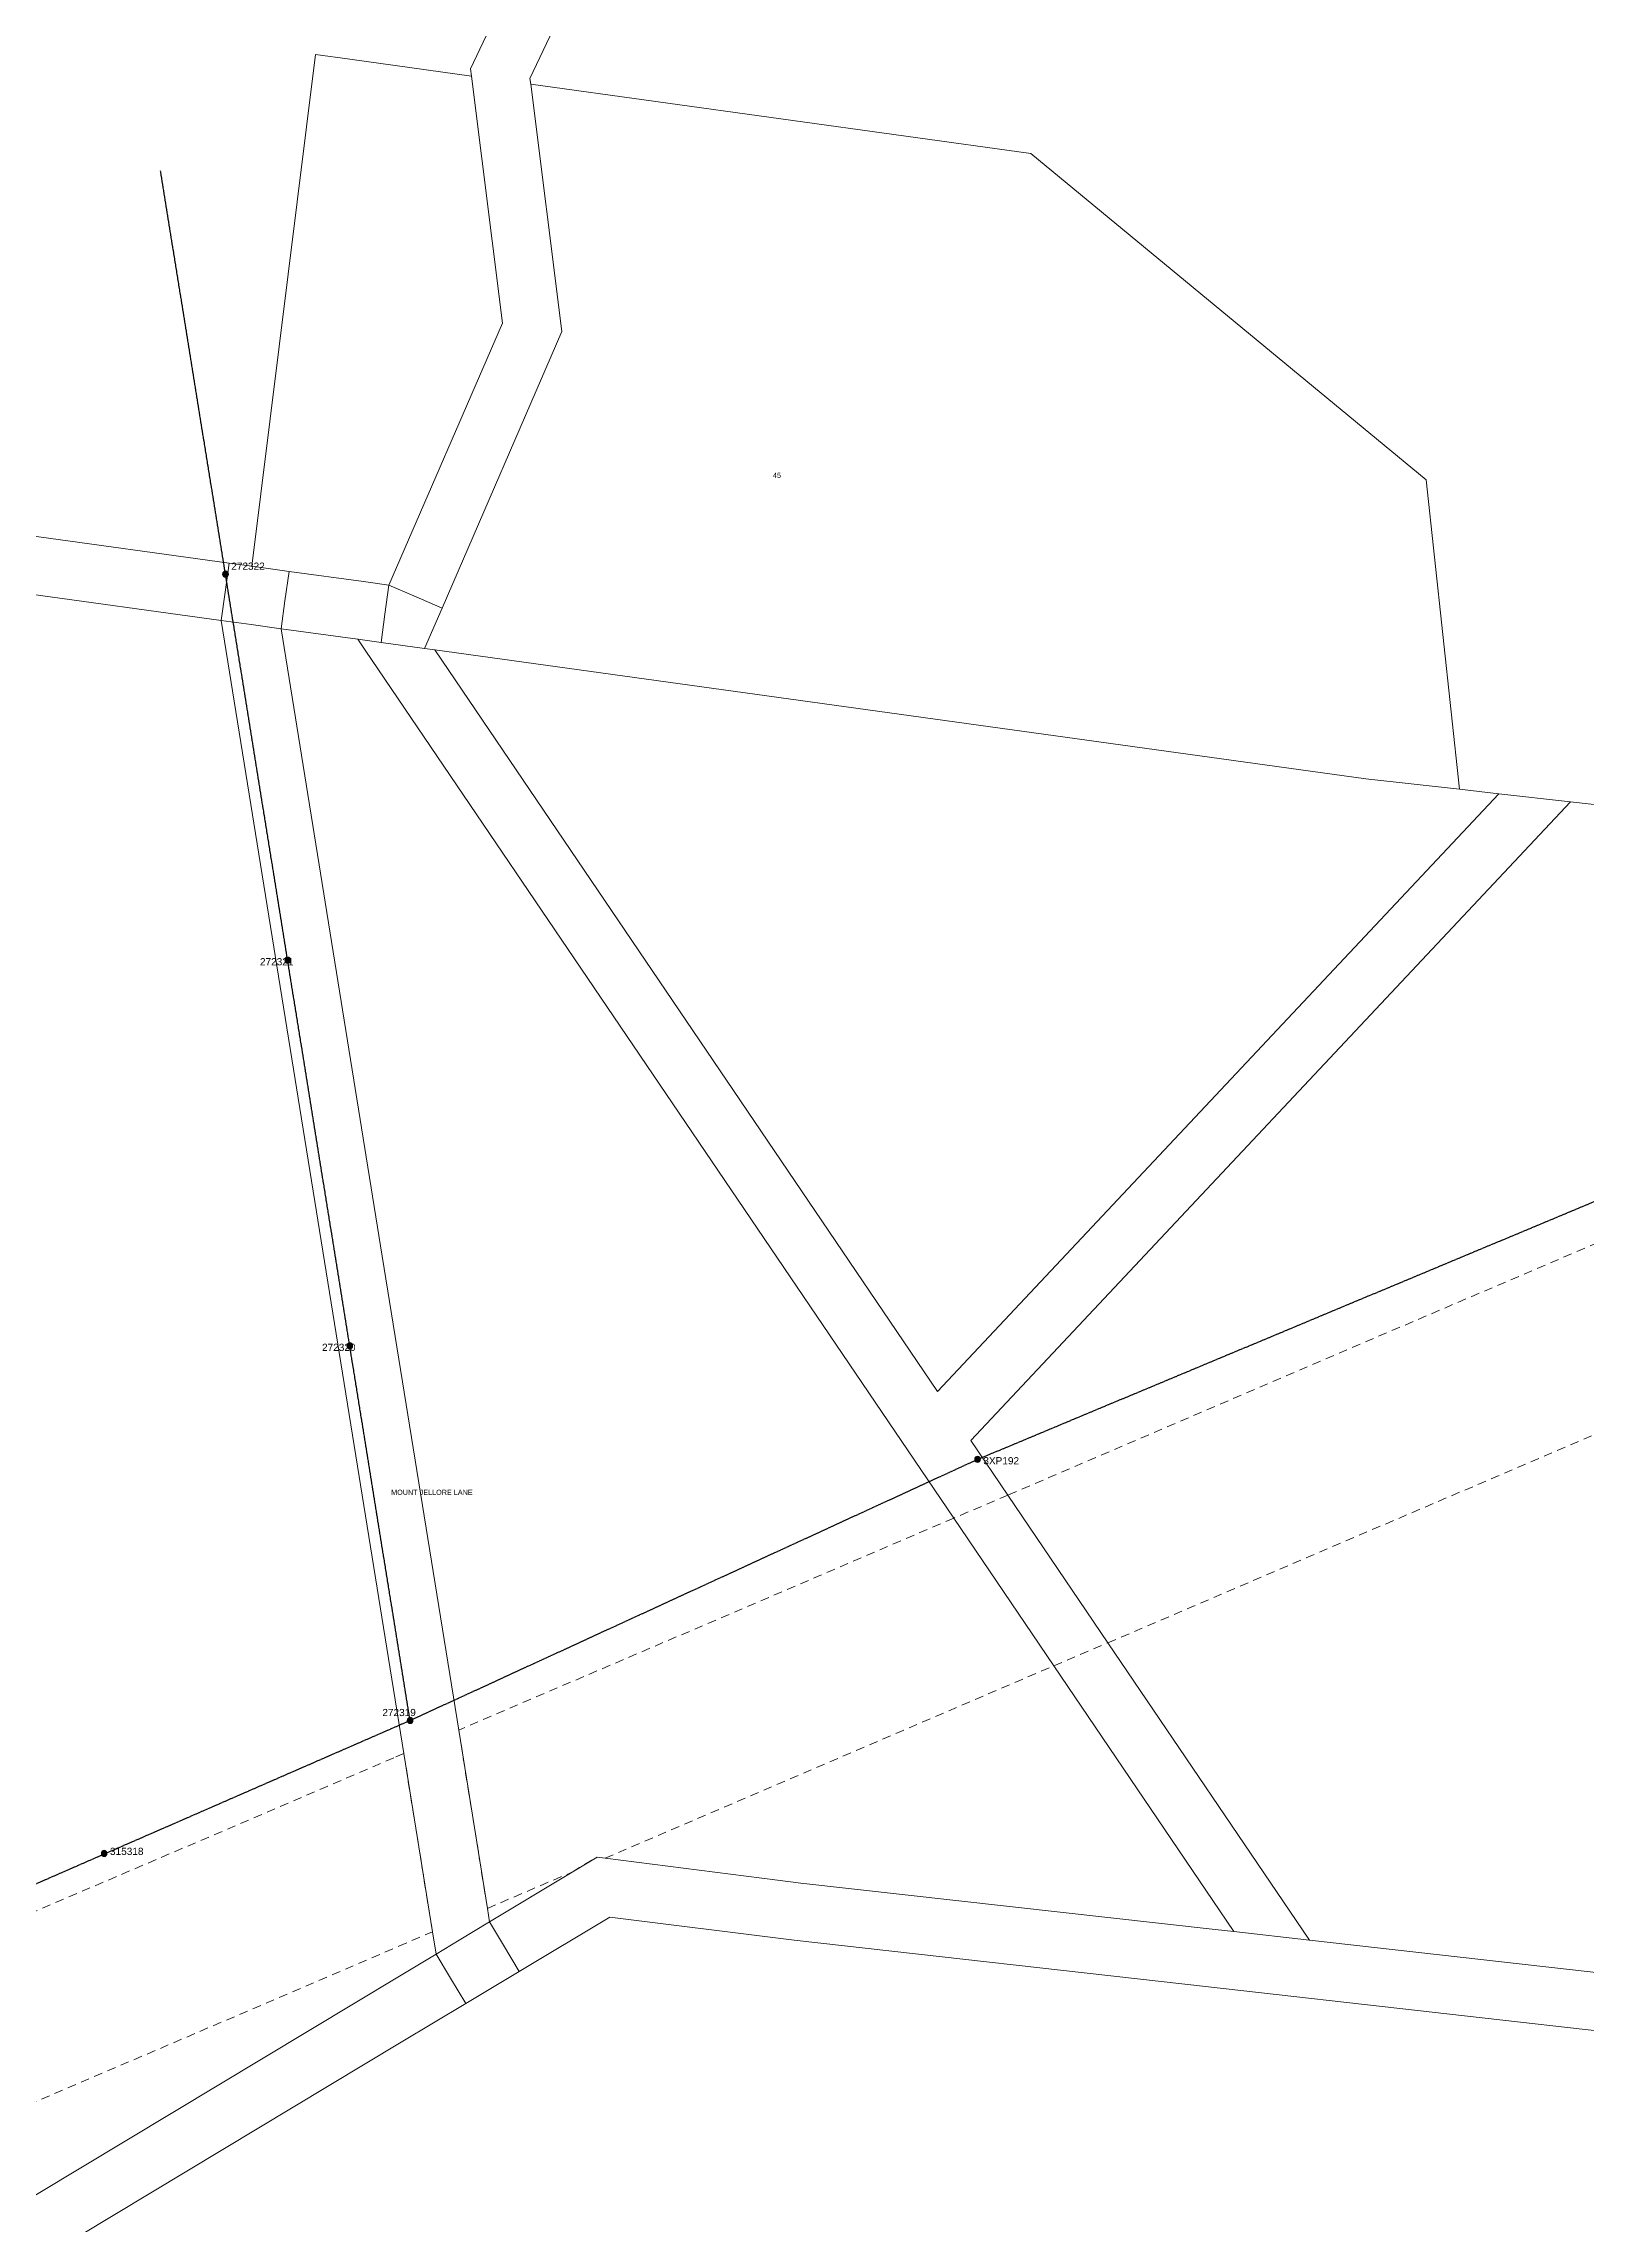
# Model space of a CAD drawing. Header units: metres. Extents: x 257881 to 262822, y 6187520 to 6191911.
# Drawn here: x 258695 to 259231, y 6189822 to 6190581 of the extents above; entities that cross this region are included whole.
import ezdxf
from ezdxf.enums import TextEntityAlignment as Align

# ---------------------------------------------------------------- set-up
doc = ezdxf.new("R2010")
doc.units = ezdxf.units.M
doc.linetypes.add('Cable Exist OH', pattern=[1, 1, 0])
doc.linetypes.add('Dash', pattern=[5, 3, -2])
doc.layers.get('0').update_dxf_attribs({"color": 6})
for name, color, linetype, lineweight in [('Cadastre Easements_SP_EXT', 8, 'Continuous', 5), ('Cadastre Land Parcels_SP_EXT', 8, 'Continuous', 5), ('Cadastre Roads_SP_EXT', 8, 'Continuous', 5)]:
    doc.layers.add(name, color=color, linetype=linetype, lineweight=lineweight)
doc.layers.add('Mains_HV_EXT', color=7, linetype='Continuous')
doc.layers.add('SupportsOH_SP_TR_HV_LV_SL_EXT', color=7, linetype='Continuous')
doc.styles.add('POLE_LABEL', font='arial.ttf')
doc.styles.get("Standard").update_dxf_attribs({"font": 'arial.ttf'})

# ---------------------------------------------------------------- blocks, each defined once
blk = doc.blocks.new('POLE_EXT')
blk.add_hatch(color=256).paths.add_polyline_path([(-1, 0, 1), (1, 0, 1)])
blk.add_lwpolyline([(-1, 0, 1), (1, 0, 1)], format="xyb", close=True)
for tag, height, flags, p in [('pNumber', 2.5, 8, (-17.84, 2.07)), ('OWNED_BY', 0.2, 9, (1.35, -0.4)), ('SPECIAL_USE', 0.2, 9, (1.35, -0.8)), ('STATE', 0.2, 9, (1.35, -1)), ('cLV', 0.2, 9, (1.35, -1.4)), ('hDepth', 0.2, 9, (1.35, -1.6)), ('hDia', 0.2, 9, (1.35, -1.8)), ('cHV', 0.2, 9, (1.35, -2)), ('cLinedev', 0.2, 9, (1.35, -3.4)), ('pExisting', 0.2, 9, (1.35, -3.8)), ('pFooting', 0.2, 9, (1.35, -4.4)), ('pNew', 0.2, 9, (1.35, -4.6)), ('pRelocate', 0.2, 9, (1.35, -5)), ('pRemove', 0.2, 9, (1.35, -5.2)), ('pReplace', 0.2, 9, (1.35, -5.4)), ('pStay', 0.2, 9, (1.35, -5.6)), ('pType', 0.2, 9, (1.35, -5.8)), ('cspan', 0.2, 9, (1.35, -6)), ('STREETNAME', 0.2, 9, (1.35, -6.2)), ('SUBURB', 0.2, 9, (1.35, -6.4)), ('OPERATED_BY', 0.2, 9, (1.36, -7.01)), ('PARENT', 0.2, 9, (1.35, -0.6)), ('USAGE', 0.2, 9, (1.35, -1.2)), ('LBRACKET', 0.2, 9, (1.35, -2.2)), ('LExisting', 0.2, 9, (1.35, -2.4)), ('LANTNUMBER', 0.2, 9, (1.35, -2.6)), ('LOther', 0.2, 9, (1.35, -2.8)), ('LRemove', 0.2, 9, (1.35, -3)), ('LEGEND', 0.2, 9, (1.35, -3.2)), ('LOCATION', 0.2, 9, (1.35, -3.6)), ('PFNUMBER', 0.2, 9, (1.35, -4)), ('NEWPFNUMBER', 0.2, 9, (1.35, -4.2)), ('NOTES', 0.2, 9, (1.35, -6.6)), ('MAINTAINED_BY', 0.2, 9, (1.36, -6.81))]:
    blk.add_attdef(tag, text='', height=height, dxfattribs=dict(flags=flags)).set_placement(p, align=Align.MIDDLE_LEFT)
at = {"style": 'POLE_LABEL'}
for tag, height, flags, p in [('STRUCTURE_PLANT_NUMBER', 0.2, 9, (1.35, 0.03)), ('ASSET_NUM', 2.5, 8, (2, 2)), ('STREET_CODE', 0.2, 9, (1.35, -0.2))]:
    blk.add_attdef(tag, text='', height=height, dxfattribs=dict(at, flags=flags)).set_placement(p, align=Align.MIDDLE_LEFT)
at = {"flags": 1}
blk.add_attdef('Z', (1.35, -7.33), '', height=0.2, dxfattribs=at)

msp = doc.modelspace()

# ---------------------------------------------------------------- linework, layer by layer
at = {"layer": 'Cadastre Easements_SP_EXT', "linetype": 'Dash'}
for points in [[(259045.96, 6190016.65), (259064.8, 6190024.68), (259451.52, 6190190.21), (259460.49, 6190260.38), (259029.98, 6190076.06), (259011.14, 6190068.03), (258838.98, 6189994.3), (258848.96, 6189932.29), (258878.44, 6189944.93), (258887.14, 6189950.15), (258889.91, 6189949.78), (259045.96, 6190016.65)], [(258344.5, 6189716.3), (258818.11, 6189919.11), (258829.85, 6189924.14), (258819.87, 6189986.15), (258816.41, 6189984.67), (258336.7, 6189779.26), (258227.42, 6189732.46), (258049.26, 6189656.24), (258050.38, 6189644.84), (258068.07, 6189598.01), (258344.5, 6189716.3)]]:
    msp.add_lwpolyline(points, close=True, dxfattribs=at)
at = {"layer": 'Cadastre Land Parcels_SP_EXT', "linetype": 'Continuous'}
for points in [[(258884.76, 6190660.17), (258950.39, 6190705.27), (259001.74, 6190726.47), (258796.27, 6190762.23), (258467.69, 6190819.42), (258453.19, 6190725.58), (258527.53, 6190654.8), (258582.78, 6190610.5), (258671.01, 6190490.13), (258688.73, 6190410), (258759.18, 6190400.28), (258767.03, 6190399.15), (258789.2, 6190577.22), (258801.11, 6190575.55), (258843.4, 6190569.63), (258843.06, 6190572.18), (258884.76, 6190660.17)], [(259505.37, 6190638.81), (259038.8, 6190719.99), (258960.05, 6190687.54), (258900.66, 6190646.6), (258863.76, 6190568.83), (258864.08, 6190566.84), (259037.96, 6190542.7), (259175.51, 6190429.26), (259187.12, 6190321.56), (259200.78, 6190320.02), (259225.69, 6190317.23), (259464.32, 6190290.31), (259505.37, 6190638.81)], [(258854.18, 6190483.77), (258843.4, 6190569.63), (258801.11, 6190575.55), (258789.2, 6190577.22), (258767.03, 6190399.15), (258779.96, 6190397.38), (258805.82, 6190393.83), (258814.68, 6190392.62), (258854.18, 6190483.77)], [(259175.51, 6190429.26), (259037.96, 6190542.7), (258864.08, 6190566.84), (258874.87, 6190480.87), (258833.2, 6190384.55), (258827.12, 6190370.52), (258830.72, 6190370.05), (259154.55, 6190325.15), (259187.12, 6190321.56), (259175.51, 6190429.26)], [(259045.96, 6190016.65), (259011.14, 6190068.03), (258806.43, 6190369.99), (258803.85, 6190373.8), (258777.17, 6190377.44), (258811.8, 6190162.77), (258838.98, 6189994.3), (258848.96, 6189932.29), (258849.72, 6189927.65), (258878.44, 6189944.93), (258887.14, 6189950.15), (258889.91, 6189949.78), (258949.83, 6189942.14), (258957.94, 6189941.11), (259102.06, 6189924.97), (259108.61, 6189924.25), (259045.96, 6190016.65)], [(258830.72, 6190370.05), (258827.12, 6190370.52), (258811.97, 6190372.68), (258806.34, 6190373.45), (258803.85, 6190373.8), (258806.43, 6190369.99), (259011.14, 6190068.03), (259045.96, 6190016.65), (259108.61, 6189924.25), (259134.91, 6189921.27), (259064.8, 6190024.68), (259029.98, 6190076.06), (259017.07, 6190095.04), (259225.69, 6190317.23), (259200.78, 6190320.02), (259005.5, 6190112.06), (258830.72, 6190370.05)], [(259200.78, 6190320.02), (259187.12, 6190321.56), (259154.55, 6190325.15), (258830.72, 6190370.05), (259005.5, 6190112.06), (259200.78, 6190320.02)], [(259451.52, 6190190.21), (259460.49, 6190260.38), (259464.32, 6190290.31), (259225.69, 6190317.23), (259017.07, 6190095.04), (259029.98, 6190076.06), (259064.8, 6190024.68), (259134.91, 6189921.27), (259313.73, 6189901.01), (259339.09, 6190099.48), (259438.49, 6190088.2), (259451.52, 6190190.21)]]:
    msp.add_lwpolyline(points, close=True, dxfattribs=at)
for points in [[(258486.91, 6189709.45), (258818.38, 6189908.72), (258831.15, 6189916.4), (258829.85, 6189924.14), (258819.87, 6189986.15), (258815.7, 6190012), (258756.39, 6190380.34), (258685.93, 6190390.06)], [(259746.1, 6189831.71), (259431.3, 6189867.43), (259410.95, 6189869.74), (259099.73, 6189905.04), (258955.6, 6189921.18), (258891.54, 6189929.29), (258860.01, 6189910.38), (258841.44, 6189899.24), (258818.97, 6189885.72), (258507.53, 6189698.33), (258506.91, 6189693.87), (258495.09, 6189695.56), (258463.76, 6189473.97), (258377.27, 6189460.18), (258168.79, 6189368.41), (258165.86, 6189343.02), (258163.53, 6189323.09), (258446.94, 6189285.6), (258561.27, 6189264.93), (258836.19, 6189221.15), (258927, 6189206.69), (259499.09, 6189125.81), (259546.18, 6189119.14)]]:
    msp.add_lwpolyline(points, dxfattribs=at)
at = {"layer": 'Cadastre Roads_SP_EXT', "linetype": 'Continuous'}
for points in [[(258757.75, 6190390.09), (258759.18, 6190400.28), (258688.73, 6190410), (258671.01, 6190490.13), (258582.78, 6190610.5), (258527.53, 6190654.8), (258453.19, 6190725.58), (258467.69, 6190819.42), (258447.82, 6190822.9), (258434.04, 6190733.81), (258433.24, 6190728.61), (258432.58, 6190724.25), (258431.67, 6190718.25), (258439.31, 6190711.01), (258449.35, 6190701.44), (258514.31, 6190639.58), (258568.15, 6190596.47), (258652.28, 6190481.65), (258669.06, 6190405.72), (258672.08, 6190392.03), (258685.93, 6190390.06), (258756.39, 6190380.34), (258757.75, 6190390.09)], [(259038.8, 6190719.99), (259001.74, 6190726.47), (258950.39, 6190705.27), (258884.76, 6190660.17), (258843.06, 6190572.18), (258843.4, 6190569.63), (258854.18, 6190483.77), (258814.68, 6190392.62), (258823.33, 6190388.85), (258833.2, 6190384.55), (258874.87, 6190480.87), (258864.08, 6190566.84), (258863.76, 6190568.83), (258900.66, 6190646.6), (258960.05, 6190687.54), (259038.8, 6190719.99)], [(258814.68, 6190392.62), (258805.82, 6190393.83), (258779.96, 6190397.38), (258778.53, 6190387.15), (258777.17, 6190377.44), (258803.85, 6190373.8), (258806.34, 6190373.45), (258811.97, 6190372.68), (258813.3, 6190382.44), (258814.68, 6190392.62)], [(258777.17, 6190377.44), (258766.81, 6190378.88), (258756.39, 6190380.34), (258815.7, 6190012), (258819.87, 6189986.15), (258829.85, 6189924.14), (258831.15, 6189916.4), (258839.14, 6189921.24), (258849.72, 6189927.65), (258848.96, 6189932.29), (258838.98, 6189994.3), (258811.8, 6190162.77), (258777.17, 6190377.44)], [(258889.91, 6189949.78), (258887.14, 6189950.15), (258878.44, 6189944.93), (258849.72, 6189927.65), (258854.6, 6189919.46), (258860.01, 6189910.38), (258891.54, 6189929.29), (258955.6, 6189921.18), (259099.73, 6189905.04), (259410.95, 6189869.74), (259412.04, 6189879.78), (259413.13, 6189889.74), (259313.73, 6189901.01), (259134.91, 6189921.27), (259108.61, 6189924.25), (259102.06, 6189924.97), (258957.94, 6189941.11), (258949.83, 6189942.14), (258889.91, 6189949.78)], [(258507.53, 6189698.33), (258818.97, 6189885.72), (258841.44, 6189899.24), (258836.16, 6189908.05), (258831.15, 6189916.4), (258818.38, 6189908.72), (258486.91, 6189709.45), (258485.12, 6189696.86), (258454.89, 6189482.73), (258374.44, 6189469.87), (258170.15, 6189379.99), (258168.79, 6189368.41), (258377.27, 6189460.18), (258463.76, 6189473.97), (258495.09, 6189695.56), (258506.91, 6189693.87), (258507.53, 6189698.33)]]:
    msp.add_lwpolyline(points, close=True, dxfattribs=at)
at = {"layer": 'Mains_HV_EXT', "linetype": 'Cable Exist OH'}
for points in [[(258822.06, 6189997.68), (258735.26, 6190536.68)], [(258822.06, 6189997.68), (259019.46, 6190088.5), (259267.34, 6190192.12), (259446.12, 6190057.03)], [(258248.95, 6190052.03), (258602.58, 6189901.84), (258822.06, 6189997.68)]]:
    msp.add_lwpolyline(points, dxfattribs=at)

# ---------------------------------------------------------------- block references
at = {"layer": 'SupportsOH_SP_TR_HV_LV_SL_EXT'}
ref = msp.add_blockref('POLE_EXT', (258757.85, 6190396.44), dxfattribs=at)
ref.add_attrib('ASSET_NUM', '272322', dxfattribs={"layer": '0', "height": 2.5, "style": 'POLE_LABEL'}).set_placement((258759.85, 6190397.19), align=Align.BOTTOM_LEFT)
ref = msp.add_blockref('POLE_EXT', (258779.48, 6190262.08), dxfattribs=at)
ref.add_attrib('ASSET_NUM', '272321', dxfattribs={"layer": '0', "height": 2.5, "style": 'POLE_LABEL'}).set_placement((258781.48, 6190262.83), align=Align.TOP_RIGHT)
ref = msp.add_blockref('POLE_EXT', (258801.08, 6190127.95), dxfattribs=at)
ref.add_attrib('ASSET_NUM', '272320', dxfattribs={"layer": '0', "height": 2.5, "style": 'POLE_LABEL'}).set_placement((258803.08, 6190128.7), align=Align.TOP_RIGHT)
ref = msp.add_blockref('POLE_EXT', (259019.46, 6190088.5), dxfattribs=at)
ref.add_attrib('ASSET_NUM', '3XP192', dxfattribs={"layer": '0', "height": 2.5, "style": 'POLE_LABEL'}).set_placement((259021.46, 6190089.25), align=Align.TOP_LEFT)
ref = msp.add_blockref('POLE_EXT', (258822.06, 6189997.68), dxfattribs=at)
ref.add_attrib('ASSET_NUM', '272319', dxfattribs={"layer": '0', "height": 2.5, "style": 'POLE_LABEL'}).set_placement((258824.06, 6189998.43), align=Align.BOTTOM_RIGHT)
ref = msp.add_blockref('POLE_EXT', (258715.68, 6189951.38), dxfattribs=at)
ref.add_attrib('ASSET_NUM', '315318', dxfattribs={"layer": '0', "height": 2.5, "style": 'POLE_LABEL'}).set_placement((258717.68, 6189952.13), align=Align.MIDDLE_LEFT)

# ---------------------------------------------------------------- texts
at = {"layer": 'Cadastre Land Parcels_SP_EXT'}
msp.add_text('45', height=1.8, dxfattribs=at).set_placement((258948.28, 6190429.9))
at = {"layer": 'Cadastre Roads_SP_EXT'}
msp.add_text('MOUNT JELLORE LANE', height=1.8, dxfattribs=at).set_placement((258815.46, 6190076.13))

doc.saveas('drawing.dxf')
